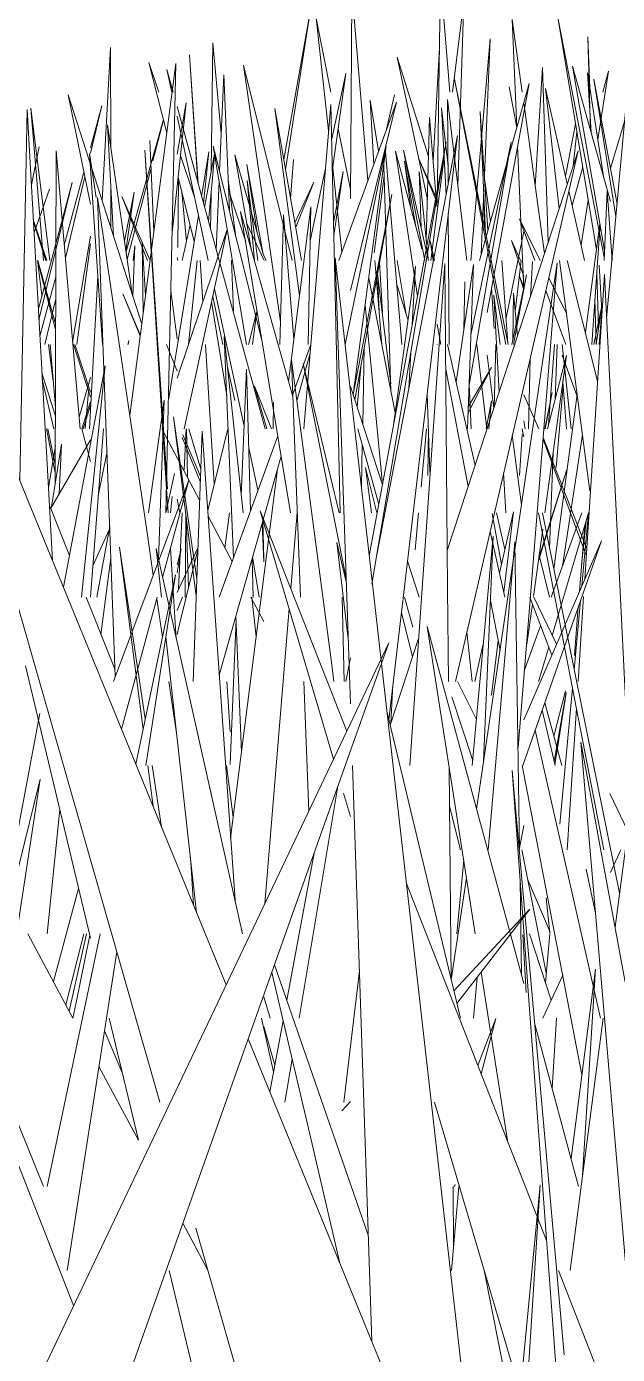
# Model space of a CAD drawing. Header units: millimetres. Extents: x -10020 to 20888, y -4665 to 12339.
# Drawn here: x 1692.94 to 1712.31, y 3072.05 to 3115.57 of the extents above; entities that cross this region are included whole.
import ezdxf

# ---------------------------------------------------------------- set-up
doc = ezdxf.new("R2010")
doc.units = ezdxf.units.MM
doc.layers.add('G-IMPT', color=8, linetype='Continuous', lineweight=9)

# ---------------------------------------------------------------- blocks, each defined once
blk = doc.blocks.new('Grass Array - 25_dwg-439225-West')
at = {"layer": 'G-IMPT'}
for p, q in [((1697.035, 3108.235), (1696.816, 3111.512)), ((1697.03, 3108.2), (1696.816, 3111.512)), ((1709.928, 3102.383), (1710.171, 3103.575)), ((1709.937, 3102.383), (1710.171, 3103.575)), ((1709.715, 3098.059), (1710.65, 3101.048)), ((1709.729, 3098.157), (1710.65, 3101.048))]:
    blk.add_line(p, q, dxfattribs=at)
blk = doc.blocks.new('Grass Array - 25_dwg-V17-West')
at = {"layer": 'G-IMPT'}
for p, q in [((1711.876, 3108.008), (1710.363, 3115.803)), ((1711.621, 3108.252), (1710.363, 3115.803)), ((1696.324, 3102.824), (1697.84, 3114.36)), ((1697.507, 3099.624), (1697.84, 3114.36)), ((1700.053, 3114.301), (1701.646, 3107.901)), ((1700.053, 3114.301), (1701.263, 3105.889)), ((1701.263, 3105.889), (1700.053, 3114.301)), ((1710.834, 3114.264), (1712.075, 3109.836)), ((1710.834, 3114.264), (1711.886, 3108.23)), ((1711.886, 3108.23), (1710.834, 3114.264)), ((1697.704, 3113.419), (1697.544, 3114.158)), ((1697.746, 3113.419), (1697.544, 3114.158)), ((1708.727, 3105.142), (1706.962, 3113.837)), ((1708.649, 3105.142), (1706.962, 3113.837)), ((1697.715, 3108.813), (1698.177, 3113.069)), ((1697.874, 3111.388), (1698.177, 3113.069)), ((1700.757, 3102.383), (1697.874, 3112.951)), ((1701.885, 3106.737), (1701.075, 3112.878)), ((1701.954, 3107.901), (1701.075, 3112.878)), ((1702.91, 3113.014), (1702.033, 3102.383)), ((1702.033, 3102.383), (1702.91, 3113.014)), ((1702.91, 3113.014), (1703.218, 3099.624)), ((1707.372, 3107.901), (1706.742, 3113.171)), ((1706.759, 3110.409), (1706.742, 3113.171)), ((1711.95, 3105.994), (1712.587, 3112.908)), ((1692.722, 3100.684), (1692.959, 3112.849)), ((1693.616, 3101.234), (1692.959, 3112.849)), ((1698.897, 3107.901), (1697.874, 3112.634)), ((1700.663, 3105.24), (1699.062, 3111.647)), ((1700.152, 3105.142), (1699.062, 3111.647)), ((1704.26, 3097.296), (1706.691, 3111.773)), ((1704.421, 3098.252), (1707.064, 3111.995)), ((1706.691, 3111.773), (1704.63, 3100.675)), ((1705.742, 3100.735), (1707.064, 3111.995)), ((1707.443, 3103.815), (1708.825, 3111.778)), ((1707.504, 3105.462), (1708.825, 3111.778)), ((1693.909, 3111.493), (1693.883, 3100.601)), ((1693.883, 3100.601), (1693.909, 3111.493)), ((1693.909, 3111.493), (1694.699, 3102.383)), ((1695.223, 3109.96), (1695.01, 3111.403)), ((1695.434, 3105.142), (1695.01, 3111.403)), ((1697.556, 3100.419), (1696.816, 3111.512)), ((1697.533, 3100.419), (1696.816, 3111.512)), ((1698.679, 3109.999), (1698.916, 3111.456)), ((1698.738, 3109.782), (1698.916, 3111.456)), ((1705.896, 3108.283), (1705.029, 3111.486)), ((1705.755, 3106.728), (1705.029, 3111.486)), ((1706.115, 3107.901), (1705.294, 3111.515)), ((1705.992, 3107.901), (1705.294, 3111.515)), ((1706.732, 3098.393), (1711.016, 3111.492)), ((1708.394, 3100.146), (1711.016, 3111.492)), ((1693.051, 3099.88), (1688.562, 3110.854)), ((1697.309, 3080.311), (1688.562, 3110.854)), ((1702.999, 3109.141), (1703.321, 3110.818)), ((1703.009, 3108.719), (1703.321, 3110.818)), ((1706.1, 3107.967), (1705.804, 3110.817)), ((1705.871, 3108.976), (1705.804, 3110.817)), ((1693.329, 3106.313), (1694.435, 3110.453)), ((1693.349, 3105.959), (1694.435, 3110.453)), ((1693.187, 3108.813), (1693.69, 3110.234)), ((1696.879, 3099.055), (1695.271, 3109.96)), ((1695.851, 3094.266), (1695.271, 3109.96)), ((1704.909, 3110.066), (1703.642, 3103.506)), ((1704.909, 3110.066), (1703.697, 3103.337)), ((1711.871, 3107.901), (1711.974, 3110.168)), ((1712.134, 3107.901), (1711.974, 3110.168)), ((1701.667, 3103.441), (1699.959, 3109.504)), ((1701.591, 3099.624), (1699.959, 3109.504)), ((1701.529, 3103.932), (1702.255, 3109.653)), ((1702.172, 3105.142), (1702.255, 3109.653)), ((1706.793, 3105.142), (1706.765, 3109.45)), ((1693.163, 3109.244), (1693.607, 3107.901)), ((1693.607, 3107.901), (1693.163, 3109.244)), ((1693.168, 3109.162), (1693.578, 3107.901)), ((1697.591, 3103.324), (1698.578, 3109.377)), ((1701.365, 3109.393), (1701.241, 3105.142)), ((1701.241, 3105.142), (1701.365, 3109.393)), ((1701.365, 3109.393), (1701.705, 3105.321)), ((1711.257, 3105.534), (1711.735, 3109.098)), ((1711.467, 3105.142), (1711.737, 3109.088)), ((1697.874, 3104.041), (1699.518, 3108.918)), ((1698.105, 3102.383), (1699.518, 3108.918)), ((1696.841, 3106.76), (1696.727, 3108.496)), ((1696.763, 3106.169), (1696.727, 3108.496)), ((1698.245, 3105.142), (1698.538, 3107.901)), ((1698.629, 3107.901), (1698.716, 3106.541)), ((1698.716, 3106.541), (1698.629, 3107.901)), ((1704.278, 3097.296), (1703.061, 3107.991)), ((1703.554, 3093.366), (1703.061, 3107.991)), ((1704.957, 3102.424), (1705.685, 3107.718)), ((1705.5, 3091.347), (1706.647, 3107.8)), ((1705.582, 3105.797), (1705.685, 3107.718)), ((1706.743, 3097.138), (1706.647, 3107.8)), ((1707.019, 3103.922), (1707.59, 3107.769)), ((1707.39, 3102.383), (1707.59, 3107.769)), ((1707.69, 3089.922), (1710.337, 3107.817)), ((1709.486, 3097.323), (1710.337, 3107.817)), ((1711.402, 3100.336), (1710.407, 3107.901)), ((1711.654, 3103.949), (1710.663, 3107.901)), ((1708.851, 3105.142), (1709.327, 3107.434)), ((1708.9, 3105.142), (1709.327, 3107.434)), ((1711.236, 3097.453), (1711.879, 3107.44)), ((1712.743, 3089.956), (1711.879, 3107.44)), ((1696.666, 3105.43), (1696.1, 3106.803)), ((1696.67, 3105.46), (1696.1, 3106.803)), ((1700.07, 3102.474), (1699.097, 3106.973)), ((1707.274, 3105.636), (1707.304, 3107.201)), ((1699.007, 3106.554), (1699.503, 3103.469)), ((1708.43, 3103.585), (1708.252, 3106.767)), ((1708.468, 3105.142), (1708.252, 3106.767)), ((1711.606, 3105.142), (1711.806, 3106.465)), ((1711.704, 3105.142), (1711.802, 3106.377)), ((1700.22, 3105.142), (1700.489, 3106.232)), ((1700.342, 3105.142), (1700.489, 3106.232)), ((1706.524, 3105.142), (1706.394, 3105.814)), ((1694.476, 3105.142), (1695.033, 3103.432)), ((1694.519, 3105.142), (1695.033, 3103.588)), ((1695.033, 3103.588), (1694.519, 3105.142)), ((1696.294, 3105.276), (1696.263, 3105.142)), ((1696.263, 3105.142), (1696.294, 3105.276)), ((1696.294, 3105.276), (1696.267, 3105.142)), ((1697.874, 3104.277), (1697.526, 3105.142)), ((1698.806, 3105.142), (1699.096, 3100.595)), ((1699.096, 3100.595), (1698.806, 3105.142)), ((1700.037, 3099.624), (1699.422, 3105.407)), ((1699.724, 3098.155), (1699.422, 3105.407)), ((1702.255, 3105.142), (1701.655, 3103.485)), ((1703.958, 3102.539), (1704.008, 3105.061)), ((1706.394, 3105.136), (1706.394, 3105.142)), ((1707.643, 3101.177), (1706.742, 3105.142)), ((1708.032, 3102.383), (1707.702, 3105.142)), ((1701.924, 3096.865), (1701.621, 3104.636)), ((1702.944, 3094.65), (1701.621, 3104.636)), ((1702.238, 3104.865), (1701.797, 3103.304)), ((1705.47, 3103.708), (1705.533, 3104.875)), ((1709.93, 3099.624), (1710.637, 3104.78)), ((1710.015, 3102.383), (1710.637, 3104.78)), ((1693.447, 3104.217), (1693.889, 3102.797)), ((1694.152, 3097.19), (1695.516, 3104.448)), ((1694.741, 3096.865), (1695.516, 3104.448)), ((1699.976, 3100.195), (1700.147, 3104.335)), ((1700.285, 3099.703), (1700.147, 3104.335)), ((1703.416, 3097.477), (1702.013, 3104.519)), ((1703.188, 3099.624), (1702.013, 3104.519)), ((1703.773, 3103.105), (1703.908, 3104.507)), ((1707.42, 3100.497), (1706.678, 3104.342)), ((1707.408, 3102.886), (1708.175, 3104.394)), ((1707.417, 3103.101), (1708.175, 3104.394)), ((1693.459, 3104.004), (1693.836, 3102.383)), ((1700.414, 3103.779), (1700.974, 3102.383)), ((1700.414, 3103.779), (1700.816, 3102.383)), ((1704.608, 3100.549), (1703.554, 3103.773)), ((1707.511, 3102.383), (1707.448, 3103.844)), ((1696.941, 3099.624), (1697.45, 3103.321)), ((1697.268, 3098.094), (1697.45, 3103.321)), ((1706.163, 3100.965), (1706.07, 3103.525)), ((1709.928, 3102.383), (1710.171, 3103.575)), ((1709.937, 3102.383), (1710.171, 3103.575)), ((1710.219, 3097.796), (1710.985, 3103.509)), ((1701.036, 3103.254), (1701.029, 3102.383)), ((1698.523, 3097.452), (1697.753, 3102.774)), ((1698.503, 3096.901), (1697.753, 3102.774)), ((1709.287, 3102.383), (1709.235, 3102.642)), ((1693.732, 3099.756), (1695.033, 3102.026)), ((1695.046, 3097.022), (1695.465, 3102.383)), ((1698.615, 3100.046), (1697.381, 3102.383)), ((1698.637, 3100.654), (1698.043, 3102.094)), ((1698.643, 3100.818), (1698.062, 3102.184)), ((1698.109, 3101.037), (1698.172, 3102.383)), ((1698.214, 3100.819), (1698.189, 3102.383)), ((1698.651, 3101.055), (1698.265, 3102.383)), ((1698.695, 3102.305), (1698.404, 3094.106)), ((1698.695, 3102.305), (1699.775, 3086.936)), ((1698.878, 3099.71), (1699.538, 3102.383)), ((1701.173, 3102.155), (1699.257, 3096.865)), ((1704.488, 3099.901), (1703.8, 3102.383)), ((1705.87, 3100.466), (1706.049, 3102.383)), ((1709.164, 3099.889), (1708.862, 3102.169)), ((1709.222, 3102.191), (1709.185, 3102.383)), ((1709.222, 3102.191), (1709.235, 3102.125)), ((1711.287, 3098.243), (1709.868, 3102.03)), ((1711.3, 3098.453), (1709.874, 3102.103)), ((1710.505, 3097.879), (1711.158, 3102.191)), ((1693.762, 3099.829), (1694.084, 3101.879)), ((1694.016, 3100.25), (1694.084, 3101.879)), ((1695.579, 3101.64), (1695.293, 3100.189)), ((1700.223, 3101.764), (1700.525, 3100.367)), ((1703.917, 3100.471), (1703.944, 3101.863)), ((1693.616, 3101.234), (1693.795, 3098.061)), ((1701.284, 3101.485), (1699.257, 3094.304)), ((1695.791, 3094.106), (1698.261, 3100.704)), ((1697.399, 3097.511), (1698.261, 3100.704)), ((1697.509, 3099.624), (1697.788, 3100.915)), ((1700.872, 3098.749), (1701.165, 3101.065)), ((1704.417, 3099.624), (1704.047, 3101.115)), ((1704.247, 3099.624), (1704.047, 3101.115)), ((1704.815, 3092.845), (1705.742, 3100.735)), ((1708.651, 3099.624), (1708.578, 3100.941)), ((1709.715, 3098.059), (1710.65, 3101.048)), ((1709.729, 3098.157), (1710.65, 3101.048)), ((1697.533, 3100.419), (1697.584, 3099.624)), ((1704.174, 3098.215), (1704.63, 3100.675)), ((1693.051, 3099.88), (1699.483, 3084.158)), ((1693.714, 3099.829), (1694.348, 3098.235)), ((1697.714, 3100.161), (1697.657, 3099.624)), ((1708.394, 3100.146), (1706.999, 3094.106)), ((1697.927, 3097.137), (1698.043, 3099.624)), ((1698.145, 3096.865), (1698.163, 3099.565)), ((1698.255, 3097.19), (1698.177, 3099.459)), ((1699.679, 3098.031), (1698.891, 3099.524)), ((1699.441, 3098.481), (1699.596, 3099.624)), ((1700.602, 3099.695), (1703.437, 3092.471)), ((1700.602, 3099.695), (1703.001, 3091.555)), ((1701.601, 3097.148), (1701.806, 3099.624)), ((1701.601, 3097.148), (1701.806, 3099.624)), ((1705.679, 3098.416), (1705.792, 3099.624)), ((1708.507, 3097.939), (1708.206, 3099.605)), ((1708.618, 3098.424), (1708.339, 3099.624)), ((1708.442, 3097.656), (1708.902, 3099.661)), ((1708.585, 3097.029), (1708.902, 3099.661)), ((1709.72, 3099.624), (1711.862, 3088.588)), ((1712.377, 3087.164), (1709.847, 3099.624)), ((1710.135, 3096.865), (1711.142, 3099.624)), ((1710.171, 3095.613), (1711.359, 3099.624)), ((1711.144, 3097.241), (1711.363, 3099.624)), ((1695.113, 3097.887), (1695.648, 3099.069)), ((1695.25, 3096.865), (1695.669, 3099.187)), ((1696.879, 3099.055), (1697.095, 3097.591)), ((1700.668, 3099.263), (1700.714, 3098.027)), ((1700.714, 3098.126), (1700.687, 3099.371)), ((1708.622, 3096.865), (1708.133, 3099.017)), ((1709.555, 3096.892), (1709.857, 3099.093)), ((1711.066, 3097.062), (1711.235, 3099.206)), ((1711.133, 3097.91), (1711.283, 3099.367)), ((1700.872, 3098.749), (1699.631, 3088.974)), ((1703.42, 3097.363), (1703.108, 3098.653)), ((1703.108, 3098.653), (1703.482, 3095.498)), ((1708.231, 3098.866), (1707.549, 3091.347)), ((1707.549, 3091.347), (1708.231, 3098.866)), ((1708.231, 3098.866), (1707.922, 3091.488)), ((1708.154, 3089.582), (1708.943, 3098.677)), ((1709.102, 3088.588), (1708.943, 3098.677)), ((1711.783, 3098.71), (1709.207, 3091.347)), ((1711.783, 3098.71), (1709.235, 3092.85)), ((1709.235, 3092.85), (1711.783, 3098.71)), ((1695.708, 3098.14), (1695.38, 3095.643)), ((1696.761, 3092.533), (1695.986, 3098.504)), ((1696.833, 3092.88), (1695.986, 3098.504)), ((1699.19, 3089.54), (1697.185, 3098.465)), ((1697.363, 3096.865), (1697.185, 3098.465)), ((1697.658, 3098.472), (1697.85, 3095.503)), ((1698.56, 3098.484), (1697.874, 3097.023)), ((1697.874, 3097.664), (1698.005, 3098.444)), ((1697.874, 3097.926), (1698.005, 3098.444)), ((1697.966, 3096.019), (1698.557, 3098.412)), ((1700.37, 3096.865), (1700.333, 3098.114)), ((1700.352, 3098.184), (1700.564, 3096.865)), ((1705.813, 3096.865), (1705.426, 3098.047)), ((1696.522, 3091.396), (1697.823, 3097.599)), ((1696.849, 3091.347), (1697.823, 3097.599)), ((1704.278, 3097.296), (1708.093, 3063.757)), ((1709.486, 3097.323), (1709.049, 3091.933)), ((1694.893, 3096.865), (1695.843, 3094.479)), ((1695.046, 3097.022), (1695.033, 3096.865)), ((1696.056, 3092.534), (1697.225, 3096.865)), ((1697.21, 3096.811), (1697.395, 3095.558)), ((1698.049, 3096.865), (1697.874, 3096.423)), ((1700.714, 3096.071), (1700.295, 3096.865)), ((1700.468, 3095.569), (1700.33, 3096.865)), ((1703.282, 3096.865), (1703.346, 3094.106)), ((1705.601, 3095.886), (1705.329, 3096.865)), ((1706.743, 3097.138), (1706.771, 3094.106)), ((1709.432, 3096.865), (1710.155, 3094.967)), ((1710.155, 3094.967), (1709.432, 3096.865)), ((1709.568, 3096.865), (1710.31, 3095.324)), ((1711.2, 3096.891), (1711.021, 3094.106)), ((1700.75, 3086.821), (1701.547, 3096.489)), ((1700.75, 3086.821), (1701.547, 3096.489)), ((1705.591, 3094.905), (1705.229, 3096.363)), ((1708.142, 3096.757), (1708.459, 3095.118)), ((1709.34, 3095.324), (1709.52, 3096.634)), ((1710.89, 3094.488), (1711.099, 3096.757)), ((1710.9, 3094.958), (1711.025, 3096.545)), ((1697.966, 3096.019), (1697.874, 3095.646)), ((1699.735, 3094.325), (1699.809, 3096.122)), ((1699.989, 3091.792), (1699.804, 3096.24)), ((1706.072, 3095.906), (1709.235, 3084.209)), ((1706.072, 3095.906), (1707.416, 3087.297)), ((1709.253, 3094.45), (1709.791, 3095.923)), ((1698.515, 3086.524), (1697.507, 3095.57)), ((1704.859, 3092.665), (1705.79, 3095.513)), ((1707.541, 3094.106), (1707.373, 3095.725)), ((1683.219, 3049.962), (1704.815, 3095.368)), ((1701.772, 3086.797), (1704.815, 3095.368)), ((1707.629, 3094.106), (1707.91, 3095.335)), ((1708.179, 3093.652), (1708.395, 3095.448)), ((1709.724, 3094.106), (1710.056, 3095.227)), ((1712.231, 3086.049), (1713.434, 3095.227)), ((1692.913, 3094.613), (1695.033, 3085.689)), ((1703.016, 3094.106), (1702.944, 3094.65)), ((1703.411, 3094.106), (1703.554, 3094.875)), ((1699.735, 3094.325), (1699.614, 3091.384)), ((1697.609, 3094.106), (1697.859, 3092.409)), ((1699.617, 3092.449), (1699.511, 3094.106)), ((1699.617, 3092.449), (1699.511, 3094.106)), ((1702.197, 3089.864), (1702.031, 3094.106)), ((1704.95, 3093.992), (1704.883, 3092.739)), ((1707.685, 3092.851), (1707.065, 3094.106)), ((1710.22, 3092.31), (1710.601, 3093.797)), ((1710.235, 3091.478), (1710.622, 3093.742)), ((1710.424, 3089.429), (1710.834, 3093.882)), ((1707.564, 3091.51), (1706.881, 3093.598)), ((1709.925, 3093.4), (1710.481, 3091.347)), ((1710.261, 3091.367), (1710.632, 3093.717)), ((1693.375, 3093.056), (1692.269, 3087.171)), ((1707.162, 3083.07), (1704.756, 3093.09)), ((1710.266, 3091.347), (1709.843, 3093.165)), ((1710.963, 3093.217), (1710.665, 3088.588)), ((1711.756, 3083.07), (1709.612, 3092.506)), ((1712.564, 3084.248), (1711.11, 3092.117)), ((1713.77, 3060.998), (1711.11, 3092.117)), ((1697.087, 3090.015), (1696.914, 3091.347)), ((1697.368, 3089.327), (1697.064, 3091.347)), ((1699.717, 3089.65), (1699.49, 3091.347)), ((1704.258, 3072.488), (1703.622, 3091.347)), ((1706.796, 3091.264), (1706.859, 3084.333)), ((1709.43, 3083.358), (1708.853, 3091.184)), ((1710.565, 3072.034), (1708.853, 3091.184)), ((1709.186, 3091.347), (1711.142, 3081.213)), ((1691.499, 3083.243), (1693.383, 3090.901)), ((1691.797, 3080.488), (1693.383, 3090.901)), ((1701.872, 3083.07), (1703.149, 3090.674)), ((1703.554, 3089.68), (1703.331, 3090.438)), ((1712.643, 3089.192), (1712.053, 3090.427)), ((1712.075, 3090.391), (1712.053, 3090.427)), ((1693.614, 3085.829), (1694.031, 3089.909)), ((1706.808, 3090.014), (1707.162, 3088.588)), ((1699.19, 3089.54), (1700.023, 3085.829)), ((1708.154, 3089.582), (1708.068, 3088.588)), ((1709.235, 3089.378), (1709.087, 3088.588)), ((1709.975, 3084.552), (1709.178, 3088.588)), ((1712.075, 3087.838), (1712.423, 3088.588)), ((1698.312, 3088.346), (1698.414, 3086.772)), ((1701.473, 3083.653), (1702.366, 3088.47)), ((1707.048, 3085.829), (1707.268, 3088.246)), ((1707.048, 3085.829), (1707.268, 3088.246)), ((1688.838, 3088.019), (1694.485, 3073.648)), ((1706.862, 3084.321), (1707.357, 3087.671)), ((1711.28, 3087.948), (1711.589, 3086.509)), ((1694.648, 3087.312), (1693.825, 3084.264)), ((1705.394, 3087.485), (1709.988, 3075.781)), ((1707.645, 3085.829), (1707.416, 3087.297)), ((1709.167, 3084.461), (1709.117, 3087.601)), ((1710.098, 3085.887), (1709.378, 3087.576)), ((1701.772, 3086.797), (1695.861, 3070.145)), ((1710.095, 3085.852), (1709.968, 3087.01)), ((1706.946, 3083.968), (1709.44, 3086.637)), ((1707.046, 3083.553), (1709.44, 3086.637)), ((1692.988, 3085.829), (1694.464, 3083.07)), ((1693.618, 3077.552), (1695.354, 3085.829)), ((1694.816, 3085.829), (1694.23, 3083.509)), ((1694.343, 3083.297), (1694.907, 3085.829)), ((1694.555, 3083.522), (1695.011, 3085.783)), ((1709.316, 3083.908), (1709.204, 3085.815)), ((1710.132, 3083.653), (1709.421, 3085.829)), ((1709.945, 3084.226), (1710.093, 3085.829)), ((1695.898, 3085.238), (1694.271, 3074.793)), ((1704.141, 3075.952), (1701.069, 3084.817)), ((1703.344, 3080.311), (1703.849, 3084.614)), ((1710.786, 3078.471), (1711.59, 3084.669)), ((1711.164, 3077.913), (1711.59, 3084.669)), ((1702.222, 3079.261), (1700.978, 3084.56)), ((1707.705, 3084.401), (1707.589, 3083.07)), ((1708.702, 3079.059), (1707.84, 3084.576)), ((1709.862, 3083.07), (1710.513, 3084.472)), ((1700.928, 3083.07), (1700.714, 3083.771)), ((1694.555, 3083.522), (1694.464, 3083.07)), ((1709.43, 3083.358), (1710.467, 3069.275)), ((1695.655, 3083.07), (1696.606, 3079.069)), ((1700.643, 3083.07), (1701.039, 3081.309)), ((1700.916, 3080.655), (1701.348, 3082.983)), ((1707.737, 3081.517), (1708.324, 3083.062)), ((1707.846, 3081.239), (1708.324, 3083.062)), ((1709.597, 3082.871), (1711.035, 3077.552)), ((1710.31, 3083.07), (1710.163, 3080.777)), ((1710.755, 3074.793), (1711.84, 3083.07)), ((1695.494, 3082.648), (1696.086, 3081.257)), ((1700.714, 3082.8), (1701.08, 3081.529)), ((1700.207, 3082.388), (1713.985, 3048.709)), ((1701.409, 3080.311), (1701.645, 3081.72)), ((1695.313, 3081.484), (1696.606, 3079.069)), ((1693.497, 3077.552), (1692.195, 3080.772)), ((1693.497, 3077.552), (1692.195, 3080.772)), ((1703.273, 3080.036), (1703.554, 3080.337)), ((1709.118, 3070.805), (1706.316, 3080.311)), ((1702.222, 3079.261), (1703.213, 3075.04)), ((1707.111, 3077.552), (1706.871, 3074.793)), ((1706.92, 3077.552), (1706.938, 3075.562)), ((1706.96, 3077.552), (1706.994, 3077.615)), ((1706.967, 3077.552), (1706.994, 3077.615)), ((1708.317, 3062.566), (1709.78, 3077.603)), ((1709.436, 3072.291), (1709.78, 3077.603)), ((1698.063, 3076.347), (1698.883, 3074.814)), ((1706.394, 3048.585), (1698.489, 3076.189)), ((1697.621, 3074.793), (1700.528, 3062.558)), ((1707.935, 3074.793), (1708.991, 3069.494)), ((1710.376, 3074.793), (1713.207, 3067.579)), ((1709.436, 3072.291), (1708.739, 3061.534))]:
    blk.add_line(p, q, dxfattribs=at)
blk = doc.blocks.new('Grass Array - Grass Array-439229-West')
for name in ['Grass Array - 25_dwg-V17-West', 'Grass Array - 25_dwg-439225-West']:
    blk.add_blockref(name, (0, 0))
blk = doc.blocks.new('Grass Array - Grass Array-V20-West')
blk.add_blockref('Grass Array - 25_dwg-439225-West', (0, 0))
blk.add_blockref('Grass Array - 25_dwg-439225-West', (0, 0))
blk = doc.blocks.new('Grass Array - 25_dwg-V28-West')
at = {"layer": 'G-IMPT'}
for p in [(1697.035, 3108.235), (1697.03, 3108.2)]:
    blk.add_line(p, (1696.816, 3111.512), dxfattribs=at)
blk = doc.blocks.new('Grass Array - 25_dwg-V29-West')
at = {"layer": 'G-IMPT'}
for p in [(1697.035, 3108.235), (1697.03, 3108.2)]:
    blk.add_line(p, (1696.816, 3111.512), dxfattribs=at)
blk = doc.blocks.new('Grass Array - 25_dwg-V30-West')
at = {"layer": 'G-IMPT'}
for p in [(1697.035, 3108.235), (1697.03, 3108.2)]:
    blk.add_line(p, (1696.816, 3111.512), dxfattribs=at)
blk = doc.blocks.new('Grass Array - Grass Array-440235-West')
for name in ['Grass Array - 25_dwg-V30-West', 'Grass Array - 25_dwg-439225-West', 'Grass Array - 25_dwg-439225-West', 'Grass Array - 25_dwg-439225-West', 'Grass Array - 25_dwg-439225-West', 'Grass Array - 25_dwg-439225-West', 'Grass Array - 25_dwg-439225-West', 'Grass Array - 25_dwg-V28-West', 'Grass Array - 25_dwg-V28-West', 'Grass Array - 25_dwg-V29-West']:
    blk.add_blockref(name, (0, 0))
blk = doc.blocks.new('Grass Array - 25_dwg-V41-West')
at = {"layer": 'G-IMPT'}
for p, q in [((1703.554, 3109.916), (1703.605, 3116.77)), ((1704.131, 3110.516), (1703.605, 3116.77)), ((1708.132, 3115.158), (1707.505, 3107.901)), ((1708.132, 3115.158), (1707.947, 3110.68)), ((1711.404, 3113.543), (1711.342, 3115.227)), ((1711.423, 3112.163), (1711.342, 3115.227)), ((1698.555, 3110.452), (1698.278, 3114.644)), ((1698.567, 3110.409), (1698.278, 3114.644)), ((1698.998, 3110.831), (1699.051, 3115.032)), ((1699.322, 3112.047), (1699.051, 3115.032)), ((1712.075, 3110.921), (1713.281, 3114.944)), ((1699.269, 3110.819), (1699.406, 3113.982)), ((1699.588, 3109.544), (1699.406, 3113.982)), ((1703.407, 3114.024), (1702.937, 3111.828)), ((1702.937, 3111.828), (1703.407, 3114.024)), ((1703.407, 3114.024), (1702.96, 3110.817)), ((1712.295, 3109.742), (1711.531, 3113.839)), ((1712.259, 3109.345), (1711.531, 3113.839)), ((1704.731, 3112.162), (1705.005, 3113.324)), ((1707.786, 3107.901), (1709.413, 3113.696)), ((1708.034, 3106.197), (1709.413, 3113.696)), ((1708.792, 3113.419), (1708.758, 3113.589)), ((1709.009, 3112.259), (1708.758, 3113.589)), ((1710.663, 3110.413), (1709.955, 3113.534)), ((1710.397, 3109.598), (1709.955, 3113.534)), ((1693.494, 3107.901), (1693.084, 3112.896)), ((1693.701, 3107.901), (1693.084, 3112.896)), ((1695.033, 3111.588), (1695.404, 3112.97)), ((1695.033, 3111.412), (1695.404, 3112.97)), ((1704.482, 3111.479), (1704.2, 3113.152)), ((1704.323, 3111.043), (1704.2, 3113.152)), ((1706.541, 3112.905), (1706.691, 3110.053)), ((1706.541, 3112.905), (1706.756, 3110.989)), ((1706.756, 3110.989), (1706.541, 3112.905)), ((1707.812, 3112.783), (1707.988, 3108.782)), ((1707.812, 3112.783), (1708.062, 3108.884)), ((1693.099, 3110.378), (1693.357, 3111.621)), ((1697.117, 3108.861), (1696.981, 3111.834)), ((1704.73, 3111.645), (1703.384, 3105.142)), ((1704.73, 3111.645), (1703.673, 3103.667)), ((1705.239, 3105.142), (1704.7, 3111.587)), ((1698.774, 3109.65), (1699.114, 3111.447)), ((1698.904, 3109.173), (1699.114, 3111.447)), ((1704.886, 3103.61), (1704.639, 3111.34)), ((1694.178, 3108.399), (1694.819, 3110.792)), ((1700.497, 3108.806), (1700.165, 3111.048)), ((1700.701, 3108.09), (1700.165, 3111.048)), ((1702.733, 3110.875), (1702.234, 3108.542)), ((1702.234, 3108.542), (1702.733, 3110.875)), ((1694.215, 3107.971), (1694.85, 3110.642)), ((1697.922, 3110.571), (1697.898, 3108.33)), ((1699.158, 3108.244), (1699.255, 3110.496)), ((1699.547, 3110.541), (1699.786, 3108.75)), ((1704.331, 3108.147), (1704.66, 3110.677)), ((1696.063, 3110.001), (1696.907, 3107.901)), ((1696.063, 3110.001), (1696.991, 3107.903)), ((1696.154, 3108.529), (1696.471, 3110.134)), ((1696.201, 3108.212), (1696.471, 3110.134)), ((1698.031, 3110.143), (1698.183, 3108.518)), ((1698.974, 3108.919), (1698.988, 3110.081)), ((1700.124, 3108.506), (1699.609, 3110.077)), ((1707.926, 3110.188), (1707.839, 3108.092)), ((1711.233, 3107.901), (1710.715, 3110.187)), ((1700.725, 3107.901), (1700.148, 3109.134)), ((1709.132, 3107.901), (1708.838, 3108.557)), ((1709.235, 3107.377), (1708.838, 3108.557)), ((1693.895, 3105.634), (1693.298, 3107.901)), ((1693.896, 3105.828), (1693.314, 3107.901)), ((1699.723, 3106.242), (1699.655, 3107.901)), ((1700.798, 3107.901), (1700.714, 3108.06)), ((1704.583, 3105.151), (1704.352, 3107.901)), ((1704.607, 3106.196), (1704.512, 3107.832)), ((1705.373, 3106.191), (1705.085, 3107.901)), ((1693.379, 3105.423), (1693.899, 3107.362)), ((1705.023, 3102.91), (1704.157, 3107.319)), ((1704.442, 3107.461), (1704.878, 3103.855)), ((1704.442, 3107.461), (1704.494, 3106.213)), ((1711.692, 3105.709), (1711.627, 3107.476)), ((1705.443, 3105.962), (1705.074, 3107.114)), ((1708.182, 3107.005), (1708.268, 3105.67)), ((1708.903, 3106.825), (1708.876, 3105.263)), ((1708.903, 3106.825), (1709.036, 3105.439)), ((1693.542, 3105.142), (1693.898, 3106.639)), ((1704.039, 3106.433), (1704.598, 3100.693)), ((1711.533, 3105.142), (1711.789, 3106.356)), ((1711.608, 3105.157), (1711.569, 3106.632)), ((1693.889, 3103.087), (1693.721, 3105.142)), ((1710.048, 3102.51), (1710.243, 3105.142)), ((1710.267, 3103.356), (1710.334, 3105.142)), ((1694.859, 3102.397), (1694.973, 3103.594)), ((1693.884, 3100.943), (1693.596, 3102.383)), ((1693.885, 3101.202), (1693.64, 3102.383)), ((1695.033, 3101.315), (1694.752, 3102.383)), ((1710.085, 3098.454), (1710.203, 3101.615))]:
    blk.add_line(p, q, dxfattribs=at)
blk = doc.blocks.new('Grass Array - Grass Array-440908-West')
blk.add_blockref('Grass Array - 25_dwg-V41-West', (0, 0))
blk = doc.blocks.new('Grass Array - 25_dwg-V48-West')
at = {"layer": 'G-IMPT'}
for p, q in [((1706.394, 3109.777), (1706.512, 3117.087)), ((1706.814, 3113.419), (1706.512, 3117.087)), ((1706.898, 3113.419), (1707.277, 3116.393)), ((1707.079, 3110.346), (1707.277, 3116.393)), ((1701.37, 3111.207), (1702.225, 3115.987)), ((1701.43, 3110.866), (1702.225, 3115.987)), ((1702.915, 3113.419), (1702.431, 3115.838)), ((1702.839, 3112.157), (1702.431, 3115.838)), ((1709.186, 3113.419), (1708.858, 3115.8)), ((1709.009, 3112.258), (1708.858, 3115.8)), ((1695.418, 3109.853), (1695.698, 3114.874)), ((1695.704, 3111.572), (1695.698, 3114.874)), ((1706.27, 3111.166), (1706.476, 3114.865)), ((1697.281, 3113.419), (1696.952, 3114.385)), ((1697.54, 3112.076), (1696.952, 3114.385)), ((1706.118, 3111.306), (1705.093, 3114.557)), ((1706.079, 3109.889), (1705.093, 3114.557)), ((1709.847, 3114.224), (1709.612, 3110.33)), ((1709.612, 3110.33), (1709.847, 3114.224)), ((1709.847, 3114.224), (1710.038, 3108.502)), ((1711.863, 3110.591), (1711.324, 3114.054)), ((1711.443, 3112.092), (1711.324, 3114.054)), ((1711.665, 3111.866), (1712.019, 3114.105)), ((1711.833, 3113.419), (1712.019, 3114.105)), ((1696.716, 3105.809), (1694.302, 3113.33)), ((1694.302, 3113.33), (1695.033, 3109.743)), ((1695.033, 3109.743), (1694.302, 3113.33)), ((1703.179, 3107.901), (1705.067, 3113.087)), ((1703.554, 3106.915), (1705.067, 3113.087)), ((1709.916, 3108.129), (1709.235, 3113.067)), ((1696.203, 3108.197), (1697.426, 3112.523)), ((1697.085, 3111.163), (1697.433, 3112.495)), ((1706.041, 3108.533), (1706.153, 3112.591)), ((1706.393, 3109.668), (1706.153, 3112.591)), ((1695.59, 3112.346), (1696.419, 3106.734)), ((1695.59, 3112.346), (1695.79, 3108.693)), ((1703.554, 3110.225), (1703.155, 3112.218)), ((1710.606, 3110.666), (1710.934, 3112.375)), ((1710.854, 3110.996), (1710.977, 3112.115)), ((1709.235, 3106.973), (1709.035, 3111.644)), ((1698.44, 3110.012), (1697.989, 3111.338)), ((1700.255, 3109.656), (1699.769, 3111.365)), ((1700.304, 3108.279), (1699.769, 3111.365)), ((1701.595, 3109.93), (1701.686, 3111.207)), ((1705.699, 3109.011), (1705.334, 3111.155)), ((1705.551, 3109.56), (1705.334, 3111.155)), ((1706.394, 3109.885), (1705.798, 3111.227)), ((1706.394, 3109.792), (1705.798, 3111.227)), ((1706.195, 3107.901), (1706.626, 3111.285)), ((1696.242, 3107.934), (1697.022, 3110.922)), ((1703.28, 3108.178), (1702.975, 3110.926)), ((1710.825, 3109.699), (1711.169, 3110.967)), ((1698.44, 3108.535), (1697.911, 3110.617)), ((1700.418, 3107.901), (1700.175, 3110.517)), ((1700.524, 3107.901), (1700.175, 3110.517)), ((1701.736, 3109.134), (1702.353, 3110.463)), ((1701.762, 3108.987), (1702.353, 3110.463)), ((1708.143, 3109.174), (1707.953, 3110.581)), ((1695.709, 3108.946), (1695.707, 3110.215)), ((1707.966, 3108.89), (1707.922, 3110.084)), ((1711.118, 3108.409), (1711.35, 3109.878)), ((1700.705, 3108.078), (1700.321, 3109.426)), ((1698.047, 3107.901), (1698.305, 3109.068)), ((1709.096, 3109.262), (1709.772, 3107.901)), ((1709.096, 3109.262), (1709.596, 3107.901)), ((1694.453, 3105.22), (1695.033, 3108.695)), ((1706.312, 3107.901), (1706.166, 3108.541)), ((1706.264, 3107.901), (1706.166, 3108.541)), ((1708.658, 3106.018), (1709.235, 3108.847)), ((1694.592, 3105.142), (1695.033, 3108.446)), ((1696.42, 3106.731), (1696.493, 3108.375)), ((1696.436, 3107.901), (1696.493, 3108.375)), ((1693.448, 3106.76), (1693.298, 3107.901)), ((1696.455, 3107.901), (1696.457, 3107.907)), ((1696.455, 3107.901), (1696.457, 3107.907)), ((1697.896, 3107.901), (1697.874, 3107.994)), ((1708.718, 3105.19), (1708.523, 3107.901)), ((1708.961, 3106.225), (1709.149, 3107.901)), ((1709.523, 3107.862), (1709.454, 3106.714)), ((1711.796, 3106.244), (1711.705, 3107.748)), ((1695.002, 3102.383), (1695.281, 3107.394)), ((1709.235, 3106.939), (1709.095, 3107.382)), ((1709.235, 3107.011), (1709.095, 3107.382)), ((1710.055, 3107.331), (1710.636, 3106.16)), ((1697.874, 3105.334), (1697.671, 3106.893)), ((1709.959, 3106.916), (1710.612, 3105.142)), ((1699.378, 3105.142), (1699.042, 3106.714)), ((1693.819, 3103.944), (1693.661, 3105.142)), ((1708.265, 3103.081), (1708.325, 3105.142)), ((1710.795, 3102.383), (1710.491, 3105.142)), ((1708.255, 3103.049), (1708.034, 3104.801)), ((1709.446, 3104.697), (1709.39, 3102.383)), ((1710.981, 3103.476), (1710.492, 3104.795)), ((1699.768, 3103.315), (1699.522, 3104.466)), ((1694.666, 3102.764), (1695.033, 3104.061)), ((1710.528, 3103.787), (1710.294, 3101.113)), ((1710.637, 3102.383), (1710.518, 3103.914)), ((1708.004, 3102.383), (1708.176, 3103.303)), ((1708.091, 3102.383), (1708.176, 3103.303)), ((1709.729, 3102.383), (1709.235, 3103.495)), ((1694.757, 3102.383), (1695.033, 3103.28)), ((1694.8, 3102.383), (1695.033, 3103.16)), ((1706.098, 3100.854), (1706.11, 3102.383)), ((1709.181, 3102.191), (1709.101, 3100.855)), ((1693.66, 3100.464), (1693.886, 3101.823)), ((1697.961, 3099.624), (1697.874, 3100.08)), ((1710.08, 3096.865), (1709.741, 3098.247))]:
    blk.add_line(p, q, dxfattribs=at)
blk = doc.blocks.new('Grass Array - Grass Array-V49-West')
blk.add_blockref('Grass Array - 25_dwg-V48-West', (0, 0))

msp = doc.modelspace()

# ---------------------------------------------------------------- block references
for name in ['Grass Array - Grass Array-439229-West', 'Grass Array - Grass Array-440908-West', 'Grass Array - Grass Array-V49-West', 'Grass Array - Grass Array-V20-West', 'Grass Array - Grass Array-440235-West']:
    msp.add_blockref(name, (0, 0))

doc.saveas('drawing.dxf')
